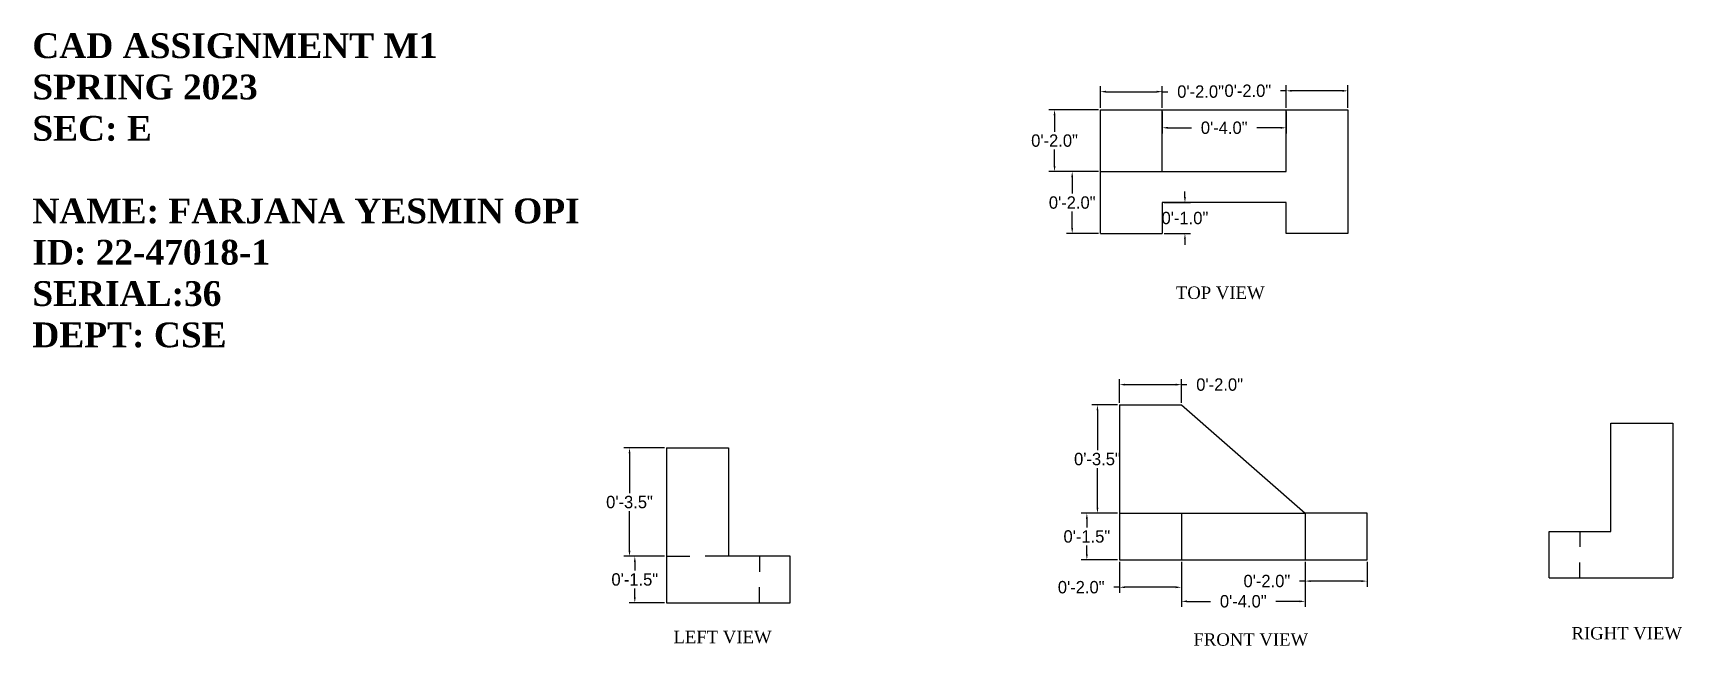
# Model space of a CAD drawing. Header units: inches. Extents: x -6.6 to 46.6, y 35.4 to 55.2.
import ezdxf

# ---------------------------------------------------------------- set-up
doc = ezdxf.new("R2010")
doc.units = ezdxf.units.IN
doc.header["$LTSCALE"] = 5
doc.header["$MEASUREMENT"] = 0
doc.dimstyles.get("Standard").update_dxf_attribs({"dimtxt": 0.4, "dimasz": 0.18, "dimexe": 0.18, "dimexo": 0.0625, "dimgap": 0.09, "dimtad": 0, "dimtih": 1, "dimtoh": 1, "dimdec": 1, "dimzin": 2, "dimdsep": 46, "dimlunit": 3, "dimtxsty": 'Standard', "dimcen": 0.09, "dimclrt": 5, "dimadec": 0, "dimazin": 0, "dimtfac": 1, "dimtdec": 1, "dimtofl": 0, "dimtmove": 0, "dimatfit": 3, "dimfxl": 1, "dimtolj": 1, "dimtzin": 0, "dimarcsym": 0})

# ---------------------------------------------------------------- blocks, each defined once
blk = doc.blocks.new('*D1')
at = {"color": 0, "lineweight": -2}
for p, q in [((13.772, 38.267), (12.629, 38.267)), ((12.809, 38.087), (12.809, 37.807)), ((13.772, 36.767), (12.629, 36.767)), ((12.809, 36.947), (12.809, 37.227))]:
    blk.add_line(p, q, dxfattribs=at)
at = {"color": 0}
for points in [[(12.779, 38.087), (12.839, 38.087), (12.809, 38.267)], [(12.779, 36.947), (12.839, 36.947), (12.809, 36.767)]]:
    blk.add_solid(points, dxfattribs=at)
at = {"layer": 'Defpoints', "color": 0}
for p in [(13.834, 38.267), (12.809, 36.767), (13.834, 36.767)]:
    blk.add_point(p, dxfattribs=at)
at = {"color": 5, "insert": (12.809, 37.517), "char_height": 0.4, "attachment_point": 5}
blk.add_mtext('\\A1;0\'-1.5"', dxfattribs=at)
blk = doc.blocks.new('*D2')
at = {"color": 0, "lineweight": -2}
for p, q in [((13.772, 41.767), (12.458, 41.767)), ((12.638, 41.587), (12.638, 40.307)), ((12.638, 38.447), (12.638, 39.727)), ((13.772, 38.267), (12.458, 38.267))]:
    blk.add_line(p, q, dxfattribs=at)
at = {"color": 0}
for points in [[(12.608, 41.587), (12.668, 41.587), (12.638, 41.767)], [(12.608, 38.447), (12.668, 38.447), (12.638, 38.267)]]:
    blk.add_solid(points, dxfattribs=at)
at = {"layer": 'Defpoints', "color": 0}
for p in [(13.834, 41.767), (12.638, 38.267), (13.834, 38.267)]:
    blk.add_point(p, dxfattribs=at)
at = {"color": 5, "insert": (12.638, 40.017), "char_height": 0.4, "attachment_point": 5}
blk.add_mtext('\\A1;0\'-3.5"', dxfattribs=at)
blk = doc.blocks.new('*D3')
at = {"color": 0, "lineweight": -2}
for p, q in [((28.47, 43.218), (28.47, 43.989)), ((28.65, 43.809), (30.29, 43.809)), ((30.47, 43.218), (30.47, 43.989)), ((30.47, 43.809), (30.65, 43.809))]:
    blk.add_line(p, q, dxfattribs=at)
at = {"color": 0}
for points in [[(28.65, 43.839), (28.65, 43.779), (28.47, 43.809)], [(30.29, 43.839), (30.29, 43.779), (30.47, 43.809)]]:
    blk.add_solid(points, dxfattribs=at)
at = {"layer": 'Defpoints', "color": 0}
for p in [(30.47, 43.809), (28.47, 43.155), (30.47, 43.155)]:
    blk.add_point(p, dxfattribs=at)
at = {"color": 5, "insert": (31.706, 43.809), "char_height": 0.4, "attachment_point": 5}
blk.add_mtext('\\A1;0\'-2.0"', dxfattribs=at)
blk = doc.blocks.new('*D4')
at = {"color": 0, "lineweight": -2}
for p, q in [((28.407, 43.155), (27.578, 43.155)), ((27.758, 42.975), (27.758, 41.695)), ((27.758, 39.835), (27.758, 41.115)), ((28.407, 39.655), (27.578, 39.655))]:
    blk.add_line(p, q, dxfattribs=at)
at = {"color": 0}
for points in [[(27.728, 42.975), (27.788, 42.975), (27.758, 43.155)], [(27.728, 39.835), (27.788, 39.835), (27.758, 39.655)]]:
    blk.add_solid(points, dxfattribs=at)
at = {"layer": 'Defpoints', "color": 0}
for p in [(28.47, 43.155), (27.758, 39.655), (28.47, 39.655)]:
    blk.add_point(p, dxfattribs=at)
at = {"color": 5, "insert": (27.758, 41.405), "char_height": 0.4, "attachment_point": 5}
blk.add_mtext('\\A1;0\'-3.5"', dxfattribs=at)
blk = doc.blocks.new('*D5')
at = {"color": 0, "lineweight": -2}
for p, q in [((28.407, 39.655), (27.236, 39.655)), ((27.416, 39.475), (27.416, 39.195)), ((27.416, 38.335), (27.416, 38.615)), ((28.407, 38.155), (27.236, 38.155))]:
    blk.add_line(p, q, dxfattribs=at)
at = {"color": 0}
for points in [[(27.386, 39.475), (27.446, 39.475), (27.416, 39.655)], [(27.386, 38.335), (27.446, 38.335), (27.416, 38.155)]]:
    blk.add_solid(points, dxfattribs=at)
at = {"layer": 'Defpoints', "color": 0}
for p in [(28.47, 39.655), (27.416, 38.155), (28.47, 38.155)]:
    blk.add_point(p, dxfattribs=at)
at = {"color": 5, "insert": (27.416, 38.905), "char_height": 0.4, "attachment_point": 5}
blk.add_mtext('\\A1;0\'-1.5"', dxfattribs=at)
blk = doc.blocks.new('*D6')
at = {"color": 0, "lineweight": -2}
for p, q in [((28.47, 38.093), (28.47, 37.088)), ((30.47, 38.093), (30.47, 37.088)), ((28.47, 37.268), (28.29, 37.268)), ((30.29, 37.268), (28.65, 37.268))]:
    blk.add_line(p, q, dxfattribs=at)
at = {"color": 0}
for points in [[(28.65, 37.298), (28.65, 37.238), (28.47, 37.268)], [(30.29, 37.298), (30.29, 37.238), (30.47, 37.268)]]:
    blk.add_solid(points, dxfattribs=at)
at = {"layer": 'Defpoints', "color": 0}
for p in [(28.47, 38.155), (30.47, 38.155), (28.47, 37.268)]:
    blk.add_point(p, dxfattribs=at)
at = {"color": 5, "insert": (27.233, 37.268), "char_height": 0.4, "attachment_point": 5}
blk.add_mtext('\\A1;0\'-2.0"', dxfattribs=at)
blk = doc.blocks.new('*D7')
at = {"color": 0, "lineweight": -2}
for p, q in [((29.917, 49.685), (30.765, 49.685)), ((30.585, 49.865), (30.585, 50.045)), ((29.917, 48.685), (30.765, 48.685)), ((30.585, 48.505), (30.585, 48.325))]:
    blk.add_line(p, q, dxfattribs=at)
at = {"color": 0}
for points in [[(30.555, 49.865), (30.615, 49.865), (30.585, 49.685)], [(30.555, 48.505), (30.615, 48.505), (30.585, 48.685)]]:
    blk.add_solid(points, dxfattribs=at)
at = {"layer": 'Defpoints', "color": 0}
for p in [(29.854, 49.685), (29.854, 48.685), (30.585, 48.685)]:
    blk.add_point(p, dxfattribs=at)
at = {"color": 5, "insert": (30.585, 49.185), "char_height": 0.4, "attachment_point": 5}
blk.add_mtext('\\A1;0\'-1.0"', dxfattribs=at)
blk = doc.blocks.new('*D8')
at = {"color": 0, "lineweight": -2}
for p, q in [((30.47, 38.093), (30.47, 36.633)), ((34.47, 38.093), (34.47, 36.633)), ((30.65, 36.813), (31.413, 36.813)), ((34.29, 36.813), (33.526, 36.813))]:
    blk.add_line(p, q, dxfattribs=at)
at = {"color": 0}
for points in [[(30.65, 36.843), (30.65, 36.783), (30.47, 36.813)], [(34.29, 36.843), (34.29, 36.783), (34.47, 36.813)]]:
    blk.add_solid(points, dxfattribs=at)
at = {"layer": 'Defpoints', "color": 0}
for p in [(30.47, 38.155), (34.47, 38.155), (30.47, 36.813)]:
    blk.add_point(p, dxfattribs=at)
at = {"color": 5, "insert": (32.47, 36.813), "char_height": 0.4, "attachment_point": 5}
blk.add_mtext('\\A1;0\'-4.0"', dxfattribs=at)
blk = doc.blocks.new('*D9')
at = {"color": 0, "lineweight": -2}
for p, q in [((34.47, 38.093), (34.47, 37.287)), ((36.47, 38.093), (36.47, 37.287)), ((34.47, 37.467), (34.29, 37.467)), ((36.29, 37.467), (34.65, 37.467))]:
    blk.add_line(p, q, dxfattribs=at)
at = {"color": 0}
for points in [[(34.65, 37.497), (34.65, 37.437), (34.47, 37.467)], [(36.29, 37.497), (36.29, 37.437), (36.47, 37.467)]]:
    blk.add_solid(points, dxfattribs=at)
at = {"layer": 'Defpoints', "color": 0}
for p in [(34.47, 38.155), (36.47, 38.155), (34.47, 37.467)]:
    blk.add_point(p, dxfattribs=at)
at = {"color": 5, "insert": (33.233, 37.467), "char_height": 0.4, "attachment_point": 5}
blk.add_mtext('\\A1;0\'-2.0"', dxfattribs=at)
blk = doc.blocks.new('*D10')
at = {"color": 0, "linetype": 'Continuous', "lineweight": -2}
for p, q in [((27.792, 50.685), (26.762, 50.685)), ((26.942, 50.505), (26.942, 49.975)), ((26.942, 48.865), (26.942, 49.395)), ((27.792, 48.685), (26.762, 48.685))]:
    blk.add_line(p, q, dxfattribs=at)
at = {"color": 0, "linetype": 'Continuous'}
for points in [[(26.912, 50.505), (26.972, 50.505), (26.942, 50.685)], [(26.912, 48.865), (26.972, 48.865), (26.942, 48.685)]]:
    blk.add_solid(points, dxfattribs=at)
at = {"layer": 'Defpoints', "color": 0, "linetype": 'Continuous'}
for p in [(26.942, 50.685), (27.854, 50.685), (27.854, 48.685)]:
    blk.add_point(p, dxfattribs=at)
at = {"color": 5, "linetype": 'Continuous', "insert": (26.942, 49.685), "char_height": 0.4, "attachment_point": 5}
blk.add_mtext('\\A1;0\'-2.0"', dxfattribs=at)
blk = doc.blocks.new('*D11')
at = {"color": 0, "linetype": 'Continuous', "lineweight": -2}
for p, q in [((27.792, 52.685), (26.192, 52.685)), ((26.372, 52.505), (26.372, 51.975)), ((26.372, 50.865), (26.372, 51.395)), ((27.792, 50.685), (26.192, 50.685))]:
    blk.add_line(p, q, dxfattribs=at)
at = {"color": 0, "linetype": 'Continuous'}
for points in [[(26.342, 52.505), (26.402, 52.505), (26.372, 52.685)], [(26.342, 50.865), (26.402, 50.865), (26.372, 50.685)]]:
    blk.add_solid(points, dxfattribs=at)
at = {"layer": 'Defpoints', "color": 0, "linetype": 'Continuous'}
for p in [(27.854, 52.685), (26.372, 50.685), (27.854, 50.685)]:
    blk.add_point(p, dxfattribs=at)
at = {"color": 5, "linetype": 'Continuous', "insert": (26.372, 51.685), "char_height": 0.4, "attachment_point": 5}
blk.add_mtext('\\A1;0\'-2.0"', dxfattribs=at)
blk = doc.blocks.new('*D12')
at = {"color": 0, "linetype": 'Continuous', "lineweight": -2}
for p, q in [((27.854, 52.747), (27.854, 53.446)), ((29.854, 52.747), (29.854, 53.446)), ((28.034, 53.266), (29.674, 53.266)), ((29.854, 53.266), (30.034, 53.266))]:
    blk.add_line(p, q, dxfattribs=at)
at = {"color": 0, "linetype": 'Continuous'}
for points in [[(28.034, 53.296), (28.034, 53.236), (27.854, 53.266)], [(29.674, 53.296), (29.674, 53.236), (29.854, 53.266)]]:
    blk.add_solid(points, dxfattribs=at)
at = {"layer": 'Defpoints', "color": 0, "linetype": 'Continuous'}
for p in [(29.854, 53.266), (27.854, 52.685), (29.854, 52.685)]:
    blk.add_point(p, dxfattribs=at)
at = {"color": 5, "linetype": 'Continuous', "insert": (31.091, 53.266), "char_height": 0.4, "attachment_point": 5}
blk.add_mtext('\\A1;0\'-2.0"', dxfattribs=at)
blk = doc.blocks.new('*D13')
at = {"color": 0, "linetype": 'Continuous', "lineweight": -2}
for p, q in [((29.854, 52.622), (29.854, 51.92)), ((33.854, 52.622), (33.854, 51.92)), ((30.034, 52.1), (30.798, 52.1)), ((33.674, 52.1), (32.911, 52.1))]:
    blk.add_line(p, q, dxfattribs=at)
at = {"color": 0, "linetype": 'Continuous'}
for points in [[(30.034, 52.13), (30.034, 52.07), (29.854, 52.1)], [(33.674, 52.13), (33.674, 52.07), (33.854, 52.1)]]:
    blk.add_solid(points, dxfattribs=at)
at = {"layer": 'Defpoints', "color": 0, "linetype": 'Continuous'}
for p in [(29.854, 52.685), (33.854, 52.685), (29.854, 52.1)]:
    blk.add_point(p, dxfattribs=at)
at = {"color": 5, "linetype": 'Continuous', "insert": (31.854, 52.1), "char_height": 0.4, "attachment_point": 5}
blk.add_mtext('\\A1;0\'-4.0"', dxfattribs=at)
blk = doc.blocks.new('*D14')
at = {"color": 0, "linetype": 'Continuous', "lineweight": -2}
for p, q in [((33.854, 53.294), (33.674, 53.294)), ((33.854, 52.747), (33.854, 53.474)), ((35.674, 53.294), (34.034, 53.294)), ((35.854, 52.747), (35.854, 53.474))]:
    blk.add_line(p, q, dxfattribs=at)
at = {"color": 0, "linetype": 'Continuous'}
for points in [[(34.034, 53.324), (34.034, 53.264), (33.854, 53.294)], [(35.674, 53.324), (35.674, 53.264), (35.854, 53.294)]]:
    blk.add_solid(points, dxfattribs=at)
at = {"layer": 'Defpoints', "color": 0, "linetype": 'Continuous'}
for p in [(33.854, 53.294), (33.854, 52.685), (35.854, 52.685)]:
    blk.add_point(p, dxfattribs=at)
at = {"color": 5, "linetype": 'Continuous', "insert": (32.618, 53.294), "char_height": 0.4, "attachment_point": 5}
blk.add_mtext('\\A1;0\'-2.0"', dxfattribs=at)

msp = doc.modelspace()

# ---------------------------------------------------------------- linework, layer by layer
for p, q in [((27.854, 52.685), (29.854, 52.685)), ((27.854, 50.685), (27.854, 52.685)), ((27.854, 52.685), (27.854, 52.685)), ((29.854, 52.685), (33.854, 52.685)), ((29.854, 50.685), (29.854, 52.685)), ((33.854, 52.685), (35.854, 52.685)), ((33.854, 50.685), (33.854, 52.685)), ((35.854, 52.685), (35.854, 50.685)), ((27.854, 48.685), (27.854, 50.685)), ((27.854, 50.685), (29.854, 50.685)), ((29.854, 50.685), (33.854, 50.685)), ((35.854, 50.685), (35.854, 48.685)), ((33.854, 49.685), (29.854, 49.685)), ((29.854, 49.685), (29.854, 48.685)), ((33.854, 48.685), (33.854, 49.685)), ((27.854, 48.685), (29.854, 48.685)), ((35.854, 48.685), (33.854, 48.685)), ((28.47, 43.155), (28.47, 39.655)), ((28.47, 43.155), (30.47, 43.155)), ((30.47, 43.155), (34.47, 39.655)), ((44.35, 39.068), (44.35, 42.568)), ((44.35, 42.568), (46.35, 42.568)), ((46.35, 42.568), (46.35, 39.068)), ((13.834, 41.767), (13.834, 38.267)), ((13.834, 41.767), (15.834, 41.767)), ((15.834, 41.767), (15.834, 38.267)), ((28.47, 39.655), (28.47, 38.155)), ((28.47, 39.655), (30.47, 39.655)), ((30.47, 39.655), (30.47, 38.155)), ((30.47, 39.655), (34.47, 39.655)), ((34.47, 39.655), (34.47, 38.155)), ((36.47, 39.655), (34.47, 39.655)), ((36.47, 38.155), (36.47, 39.655)), ((42.35, 37.568), (42.35, 39.068)), ((42.35, 39.068), (44.35, 39.068)), ((43.35, 39.068), (43.35, 38.568)), ((46.35, 39.068), (46.35, 37.568)), ((13.834, 38.267), (13.834, 36.767)), ((13.834, 38.267), (14.584, 38.267)), ((15.834, 38.267), (15.084, 38.267)), ((17.834, 38.267), (15.834, 38.267)), ((16.834, 38.267), (16.834, 37.767)), ((17.834, 36.767), (17.834, 38.267)), ((28.47, 38.155), (30.47, 38.155)), ((30.47, 38.155), (34.47, 38.155)), ((34.47, 38.155), (36.47, 38.155)), ((43.35, 37.568), (43.35, 38.068)), ((42.35, 37.568), (44.35, 37.568)), ((44.35, 37.568), (46.35, 37.568)), ((46.35, 37.568), (46.35, 37.568)), ((13.834, 36.767), (15.834, 36.767)), ((15.834, 36.767), (17.834, 36.767)), ((16.834, 36.767), (16.834, 37.267))]:
    msp.add_line(p, q)

# ---------------------------------------------------------------- texts
at = {"attachment_point": 1}
for s, insert, char_height in [('{\\fTimes New Roman|b1|i0|c0|p18;\\C240;CAD ASSIGNMENT M1\\PSPRING 2023\\PSEC: E\\P\\PNAME: FARJANA YESMIN OPI\\PID: 22-47018-1\\PSERIAL:36\\PDEPT: CSE}', (-6.659, 55.151), 0.8), ('{\\fTimes New Roman|b0|i0|c0|p18;TOP VIEW}', (30.292, 46.977), 0.4), ('{\\fTimes New Roman|b0|i0|c0|p18;LEFT VIEW}', (14.058, 35.862), 0.4), ('{\\fTimes New Roman|b0|i0|c0|p18;FRONT VIEW}', (30.859, 35.781), 0.4), ('{\\fTimes New Roman|b0|i0|c0|p18;RIGHT VIEW}', (43.075, 35.985), 0.4)]:
    msp.add_mtext(s, dxfattribs=dict(at, insert=insert, char_height=char_height))

# ---------------------------------------------------------------- dimensions: what is measured, and where the dimension line sits
at = {"linetype": 'Continuous'}
for base, p1, p2, picture, middle in [((29.854, 53.266), (27.854, 52.685), (29.854, 52.685), '*D12', (31.091, 53.266)), ((33.854, 53.294), (35.854, 52.685), (33.854, 52.685), '*D14', (32.618, 53.294)), ((29.854, 52.1), (33.854, 52.685), (29.854, 52.685), '*D13', (31.854, 52.1))]:
    dim = msp.add_linear_dim(base=base, p1=p1, p2=p2, dimstyle='Standard', dxfattribs=at)
    dim.commit()
    dim.dimension.update_dxf_attribs({"geometry": picture, "text_midpoint": middle})
for base, p1, picture, middle in [((26.372, 50.685), (27.854, 52.685), '*D11', (26.372, 51.685)), ((26.942, 50.685), (27.854, 48.685), '*D10', (26.942, 49.685))]:
    dim = msp.add_linear_dim(base=base, p1=p1, p2=(27.854, 50.685), angle=90, dimstyle='Standard', dxfattribs=at)
    dim.commit()
    dim.dimension.update_dxf_attribs({"geometry": picture, "text_midpoint": middle})
for base, p1, p2, picture, middle in [((30.585, 48.685), (29.854, 49.685), (29.854, 48.685), '*D7', (30.585, 49.185)), ((27.758, 39.655), (28.47, 43.155), (28.47, 39.655), '*D4', (27.758, 41.405)), ((12.638, 38.267), (13.834, 41.767), (13.834, 38.267), '*D2', (12.638, 40.017)), ((27.416, 38.155), (28.47, 39.655), (28.47, 38.155), '*D5', (27.416, 38.905)), ((12.809, 36.767), (13.834, 38.267), (13.834, 36.767), '*D1', (12.809, 37.517))]:
    dim = msp.add_linear_dim(base=base, p1=p1, p2=p2, angle=90, dimstyle='Standard')
    dim.commit()
    dim.dimension.update_dxf_attribs({"geometry": picture, "text_midpoint": middle})
for base, p1, p2, picture, middle in [((30.47, 43.809), (28.47, 43.155), (30.47, 43.155), '*D3', (31.706, 43.809)), ((28.47, 37.268), (30.47, 38.155), (28.47, 38.155), '*D6', (27.233, 37.268)), ((30.47, 36.813), (34.47, 38.155), (30.47, 38.155), '*D8', (32.47, 36.813)), ((34.47, 37.467), (36.47, 38.155), (34.47, 38.155), '*D9', (33.233, 37.467))]:
    dim = msp.add_linear_dim(base=base, p1=p1, p2=p2, dimstyle='Standard')
    dim.commit()
    dim.dimension.update_dxf_attribs({"geometry": picture, "text_midpoint": middle})

doc.saveas('drawing.dxf')
